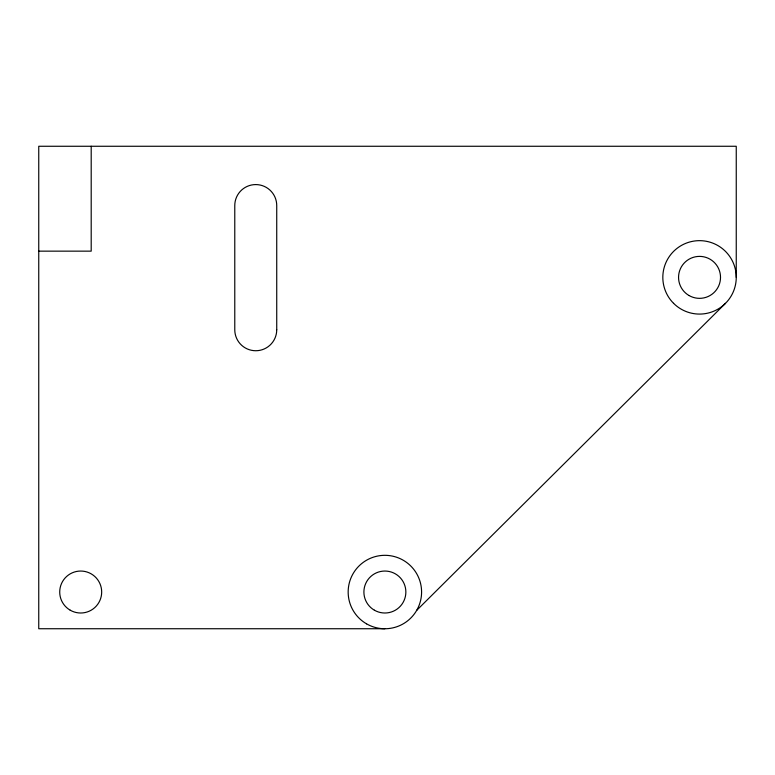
<?xml version="1.0" encoding="UTF-8"?>
<svg xmlns="http://www.w3.org/2000/svg" width="775" height="775" viewBox="0 0 775 775"><rect width="100%" height="100%" fill="white"/><g stroke="black" fill="none" stroke-linecap="round" stroke-linejoin="round"><path stroke-width="1.16" d="M416.669 610.39L725.497 303.325M38.75 251.148L91.198 251.148L91.198 146.262M384.875 628.738L38.75 628.738L38.75 146.262L736.25 146.262L736.25 277.373M276.733 329.753L276.733 205.559A20.973 20.973 0 0 0 255.75 184.576A20.973 20.973 0 0 0 234.777 205.559L234.777 329.753A20.973 20.973 0 0 0 255.75 350.736A20.973 20.973 0 0 0 276.733 329.753M366.527 623.827A36.706 36.706 0 0 0 421.59 592.032A36.706 36.706 0 0 0 366.527 560.238A36.706 36.706 0 0 0 366.527 623.827M673.582 303.325A36.706 36.706 0 0 0 735 286.866A36.706 36.706 0 0 0 690.041 241.907A36.706 36.706 0 0 0 673.582 303.325M374.393 610.196A20.973 20.973 0 0 0 405.858 592.032A20.973 20.973 0 0 0 374.393 573.858A20.973 20.973 0 0 0 374.393 610.196M689.053 295.537A20.973 20.973 0 0 0 720.518 277.373A20.973 20.973 0 0 0 689.053 259.199A20.973 20.973 0 0 0 689.053 295.537M70.215 610.196A20.973 20.973 0 0 0 101.68 592.032A20.973 20.973 0 0 0 70.215 573.858A20.973 20.973 0 0 0 70.215 610.196"/></g></svg>
